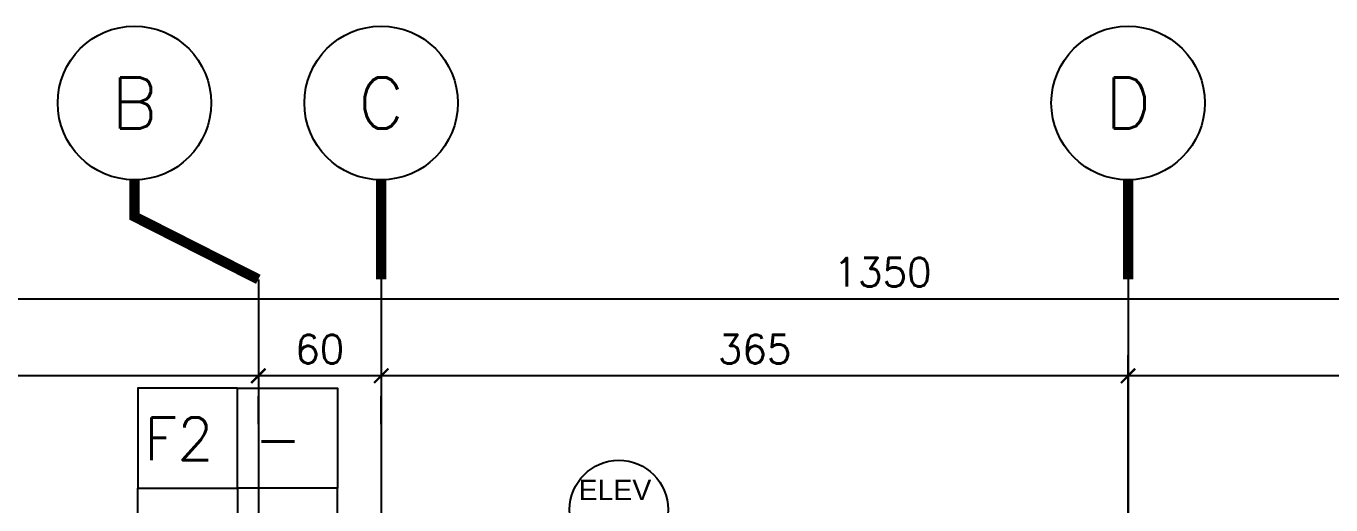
# Model space of a CAD drawing. Header units: centimetres. Extents: x -2093 to 438, y -64 to 4985.
# Drawn here: x -1511 to -873, y 2850 to 3084 of the extents above; entities that cross this region are included whole.
import ezdxf
from ezdxf.enums import TextEntityAlignment as Align
from ezdxf.xclip import XClip

# ---------------------------------------------------------------- set-up
doc = ezdxf.new("R2010")
doc.units = ezdxf.units.CM
doc.header["$LTSCALE"] = 100
doc.header["$MEASUREMENT"] = 0
doc.header["$XCLIPFRAME"] = 0
for name, pattern in [('GRID$0$GRID$0$XREF GRID$0$GRIDS$0$CENTER', [2, 1.25, -0.25, 0.25, -0.25]), ('GRID$0$GRIDS$0$CENTER', [2, 1.25, -0.25, 0.25, -0.25]), ('XREF CUTTING LINES$0$ACAD_ISO10W100', [18, 12, -3, 0, -3])]:
    doc.linetypes.add(name, pattern=pattern)
for name, color, linetype in [('$0$SCHEDUALE LINES-01', 2, 'Continuous'), ('A0-01 FLOOR PLANS$0$WALL-01', 7, 'Continuous'), ('A0-01 FLOOR PLANS$0$WINDOW', 1, 'Continuous'), ('DIM IN', 1, 'Continuous'), ('GRID$0$DIM IN', 1, 'Continuous'), ('GRID$0$GRID', 11, 'GRID$0$GRIDS$0$CENTER'), ('GRID$0$XREF GRID', 11, 'GRID$0$GRID$0$XREF GRID$0$GRIDS$0$CENTER'), ('TEXT', 3, 'Continuous'), ('XREF CUTTING LINES$0$ELEV', 2, 'XREF CUTTING LINES$0$ACAD_ISO10W100')]:
    doc.layers.add(name, color=color, linetype=linetype)
doc.styles.add('GRID$0$GRIDS$0$18', font='romans.shx', dxfattribs={"width": 0.85, "height": 15})
doc.styles.add('GRID$0$ROMANS', font='romans')
doc.styles.add('ROMANS', font='romans')
doc.styles.add('XREF CUTTING LINES$0$ART-PS-1', font='arial.ttf', dxfattribs={"height": 20})
doc.dimstyles.new('GRID$0$AS-17-100', dxfattribs={"dimtxt": 14, "dimasz": 7, "dimexe": 10, "dimexo": 25, "dimgap": 6, "dimtad": 1, "dimtoh": 1, "dimdec": 0, "dimdsep": 46, "dimtxsty": 'GRID$0$ROMANS', "dimblk1": 'GRID$0$_ARCHTICK', "dimblk2": 'GRID$0$_ARCHTICK', "dimsah": 1, "dimcen": 25, "dimdle": 10, "dimclrd": 1, "dimclre": 1, "dimclrt": 2, "dimadec": 0, "dimazin": 0, "dimtfac": 1, "dimtdec": 0, "dimtofl": 0, "dimtmove": 2, "dimatfit": 3, "dimldrblk": 'GRID$0$_ARCHTICK', "dimfxl": 1, "dimtolj": 1, "dimtzin": 0, "dimarcsym": 0})

# ---------------------------------------------------------------- blocks, each defined once
blk = doc.blocks.new('XREF CUTTING LINES')
at = {"layer": 'XREF CUTTING LINES$0$ELEV', "color": 2, "linetype": 'Continuous'}
blk.add_circle((-1221.31, 2847.95), 24.07, dxfattribs=at)
at = {"layer": 'XREF CUTTING LINES$0$ELEV', "style": 'XREF CUTTING LINES$0$ART-PS-1'}
blk.add_text('ELEV', height=9.954, dxfattribs=at).set_placement((-1223.24, 2857.58), align=Align.MIDDLE_CENTER)
blk = doc.blocks.new('GRID$0$_ARCHTICK')
at = {"color": 0, "linetype": 'ByBlock', "const_width": 0.15}
blk.add_lwpolyline([(-0.5, -0.5), (0.5, 0.5)], dxfattribs=at)
blk = doc.blocks.new('*D442')
at = {"layer": 'Defpoints', "color": 0, "transparency": 16777216}
for p in [(-972.5, 2930.59, 0), (-417.5, 2930.59, 0), (-972.5, 2913.26)]:
    blk.add_point(p, dxfattribs=at)
at = {"layer": 'GRID$0$DIM IN', "color": 1, "lineweight": -2, "transparency": 16777216}
for p, q in [((-407.5, 2913.26), (-982.5, 2913.26)), ((-972.5, 2905.59), (-972.5, 2903.26)), ((-417.5, 2905.59), (-417.5, 2903.26))]:
    blk.add_line(p, q, dxfattribs=at)
at = {"layer": 'GRID$0$DIM IN', "color": 1, "lineweight": -2, "transparency": 16777216, "xscale": 7, "yscale": 7, "zscale": 7, "rotation": 180}
blk.add_blockref('GRID$0$_ARCHTICK', (-972.5, 2913.26), dxfattribs=at)
at = {"layer": 'GRID$0$DIM IN', "color": 1, "lineweight": -2, "transparency": 16777216, "xscale": 7, "yscale": 7, "zscale": 7}
blk.add_blockref('GRID$0$_ARCHTICK', (-417.5, 2913.26), dxfattribs=at)
at = {"layer": 'GRID$0$DIM IN', "color": 2, "transparency": 16777216, "insert": (-695, 2926.26), "char_height": 14, "attachment_point": 5, "style": 'GRID$0$ROMANS'}
blk.add_mtext('\\A1;555', dxfattribs=at)
blk = doc.blocks.new('*D443')
at = {"layer": 'Defpoints', "color": 0, "transparency": 16777216}
for p in [(-1337.5, 2914.61), (-1337.5, 2913.26), (-972.5, 2790.24, 0)]:
    blk.add_point(p, dxfattribs=at)
at = {"layer": 'GRID$0$DIM IN', "color": 1, "lineweight": -2, "transparency": 16777216}
for p, q in [((-972.5, 2815.24), (-972.5, 2923.26)), ((-962.5, 2913.26), (-1347.5, 2913.26)), ((-1337.5, 2889.61), (-1337.5, 2903.26))]:
    blk.add_line(p, q, dxfattribs=at)
at = {"layer": 'GRID$0$DIM IN', "color": 1, "lineweight": -2, "transparency": 16777216, "xscale": 7, "yscale": 7, "zscale": 7, "rotation": 180}
blk.add_blockref('GRID$0$_ARCHTICK', (-1337.5, 2913.26), dxfattribs=at)
at = {"layer": 'GRID$0$DIM IN', "color": 1, "lineweight": -2, "transparency": 16777216, "xscale": 7, "yscale": 7, "zscale": 7}
blk.add_blockref('GRID$0$_ARCHTICK', (-972.5, 2913.26), dxfattribs=at)
at = {"layer": 'GRID$0$DIM IN', "color": 2, "transparency": 16777216, "insert": (-1155, 2926.26), "char_height": 14, "attachment_point": 5, "style": 'GRID$0$ROMANS'}
blk.add_mtext('\\A1;365', dxfattribs=at)
blk = doc.blocks.new('*D444')
at = {"layer": 'Defpoints', "color": 0, "transparency": 16777216}
for p in [(-1397.5, 2914.61, 0), (-1337.5, 2914.61), (-1397.5, 2913.26)]:
    blk.add_point(p, dxfattribs=at)
at = {"layer": 'GRID$0$DIM IN', "color": 1, "lineweight": -2, "transparency": 16777216}
for p, q in [((-1327.5, 2913.26), (-1407.5, 2913.26)), ((-1397.5, 2889.61), (-1397.5, 2903.26)), ((-1337.5, 2889.61), (-1337.5, 2903.26))]:
    blk.add_line(p, q, dxfattribs=at)
at = {"layer": 'GRID$0$DIM IN', "color": 1, "lineweight": -2, "transparency": 16777216, "xscale": 7, "yscale": 7, "zscale": 7, "rotation": 180}
blk.add_blockref('GRID$0$_ARCHTICK', (-1397.5, 2913.26), dxfattribs=at)
at = {"layer": 'GRID$0$DIM IN', "color": 1, "lineweight": -2, "transparency": 16777216, "xscale": 7, "yscale": 7, "zscale": 7}
blk.add_blockref('GRID$0$_ARCHTICK', (-1337.5, 2913.26), dxfattribs=at)
at = {"layer": 'GRID$0$DIM IN', "color": 2, "transparency": 16777216, "insert": (-1367.5, 2926.26), "char_height": 14, "attachment_point": 5, "style": 'GRID$0$ROMANS'}
blk.add_mtext('\\A1;60', dxfattribs=at)
blk = doc.blocks.new('*D445')
at = {"layer": 'Defpoints', "color": 0, "transparency": 16777216}
for p in [(-1767.5, 2960.33, 0), (-1397.5, 2950.81), (-1767.5, 2913.26)]:
    blk.add_point(p, dxfattribs=at)
at = {"layer": 'GRID$0$DIM IN', "color": 1, "lineweight": -2, "transparency": 16777216}
for p, q in [((-1767.5, 2935.33), (-1767.5, 2903.26)), ((-1397.5, 2925.81), (-1397.5, 2903.26)), ((-1387.5, 2913.26), (-1777.5, 2913.26))]:
    blk.add_line(p, q, dxfattribs=at)
at = {"layer": 'GRID$0$DIM IN', "color": 1, "lineweight": -2, "transparency": 16777216, "xscale": 7, "yscale": 7, "zscale": 7, "rotation": 180}
blk.add_blockref('GRID$0$_ARCHTICK', (-1767.5, 2913.26), dxfattribs=at)
at = {"layer": 'GRID$0$DIM IN', "color": 1, "lineweight": -2, "transparency": 16777216, "xscale": 7, "yscale": 7, "zscale": 7}
blk.add_blockref('GRID$0$_ARCHTICK', (-1397.5, 2913.26), dxfattribs=at)
at = {"layer": 'GRID$0$DIM IN', "color": 2, "transparency": 16777216, "insert": (-1582.5, 2926.26), "char_height": 14, "attachment_point": 5, "style": 'GRID$0$ROMANS'}
blk.add_mtext('\\A1;370', dxfattribs=at)
blk = doc.blocks.new('*D436')
at = {"layer": 'Defpoints', "color": 0, "transparency": 16777216}
for p in [(-1767.5, 2963.34, 0), (-417.5, 2963.34, 0), (-417.5, 2950.81)]:
    blk.add_point(p, dxfattribs=at)
at = {"layer": 'GRID$0$DIM IN', "color": 1, "lineweight": -2, "transparency": 16777216}
for p, q in [((-1777.5, 2950.81), (-407.5, 2950.81)), ((-1767.5, 2938.34), (-1767.5, 2940.81)), ((-417.5, 2938.34), (-417.5, 2940.81))]:
    blk.add_line(p, q, dxfattribs=at)
at = {"layer": 'GRID$0$DIM IN', "color": 1, "lineweight": -2, "transparency": 16777216, "xscale": 7, "yscale": 7, "zscale": 7, "rotation": 180}
blk.add_blockref('GRID$0$_ARCHTICK', (-1767.5, 2950.81), dxfattribs=at)
at = {"layer": 'GRID$0$DIM IN', "color": 1, "lineweight": -2, "transparency": 16777216, "xscale": 7, "yscale": 7, "zscale": 7}
blk.add_blockref('GRID$0$_ARCHTICK', (-417.5, 2950.81), dxfattribs=at)
at = {"layer": 'GRID$0$DIM IN', "color": 2, "transparency": 16777216, "insert": (-1092.5, 2963.81), "char_height": 14, "attachment_point": 5, "style": 'GRID$0$ROMANS'}
blk.add_mtext('\\A1;1350', dxfattribs=at)
blk = doc.blocks.new('GRID')
at = {"layer": 'GRID$0$XREF GRID'}
for p, q in [((-1397.5, 2960.33, 0), (-1397.5, 522.76, 0)), ((-1337.5, 2960.33), (-1337.5, 522.76, 0)), ((-972.5, 2960.33, 0), (-972.5, 522.76))]:
    blk.add_line(p, q, dxfattribs=at)
at = {"layer": 'GRID$0$XREF GRID', "color": 3, "linetype": 'Continuous', "const_width": 5, "elevation": 0}
for points in [[(-1458.04, 3008.88), (-1458.04, 2990.97), (-1397.5, 2960.33)], [(-972.5, 3008.88), (-972.5, 2960.33)]]:
    blk.add_lwpolyline(points, dxfattribs=at)
at = {"layer": 'GRID$0$XREF GRID', "color": 3, "linetype": 'Continuous', "const_width": 5}
blk.add_lwpolyline([(-1337.5, 3008.88), (-1337.5, 2960.33)], dxfattribs=at)
at = {"layer": 'GRID$0$XREF GRID', "color": 3, "linetype": 'Continuous'}
for centre in [(-1458.04, 3046.38, 0), (-1337.5, 3046.38), (-972.5, 3046.38, 0)]:
    blk.add_circle(centre, 37.5, dxfattribs=at)
at = {"layer": 'GRID$0$GRID', "color": 4, "linetype": 'Continuous', "style": 'GRID$0$GRIDS$0$18'}
for s, p in [('B', (-1458.04, 3046.38, 0)), ('C', (-1337.5, 3046.38)), ('D', (-972.5, 3046.38, 0))]:
    blk.add_text(s, height=25, dxfattribs=at).set_placement(p, align=Align.MIDDLE)
at = {"layer": 'GRID$0$DIM IN'}
for base, p1, p2, picture, middle in [((-417.5, 2950.81), (-1767.5, 2963.34, 0), (-417.5, 2963.34, 0), '*D436', (-1092.5, 2963.81)), ((-1767.5, 2913.26), (-1397.5, 2950.81), (-1767.5, 2960.33, 0), '*D445', (-1582.5, 2926.26)), ((-1397.5, 2913.26), (-1337.5, 2914.61), (-1397.5, 2914.61, 0), '*D444', (-1367.5, 2926.26)), ((-1337.5, 2913.26), (-972.5, 2790.24, 0), (-1337.5, 2914.61), '*D443', (-1155, 2926.26)), ((-972.5, 2913.26), (-417.5, 2930.59, 0), (-972.5, 2930.59, 0), '*D442', (-695, 2926.26))]:
    dim = blk.add_linear_dim(base=base, p1=p1, p2=p2, dimstyle='GRID$0$AS-17-100', dxfattribs=at)
    dim.commit()
    dim.dimension.update_dxf_attribs({"geometry": picture, "text_midpoint": middle})
blk = doc.blocks.new('A0-01 FLOOR PLANS')
at = {"layer": 'A0-01 FLOOR PLANS$0$WALL-01'}
blk.add_blockref('GRID', (0, 0), dxfattribs=at)
at = {"layer": 'A0-01 FLOOR PLANS$0$WINDOW'}
blk.add_blockref('XREF CUTTING LINES', (0, 0), dxfattribs=at)

msp = doc.modelspace()

# ---------------------------------------------------------------- linework, layer by layer
at = {"layer": '$0$SCHEDUALE LINES-01', "elevation": 0}
for points in [[(-1407.66, 2907.23), (-1456.42, 2907.23), (-1456.42, 2858.47), (-1407.66, 2858.47)], [(-1407.66, 2907.23), (-1358.9, 2907.23), (-1358.9, 2858.47), (-1407.66, 2858.47)], [(-1407.66, 2809.72), (-1456.42, 2809.72), (-1456.42, 2858.47), (-1407.66, 2858.47)], [(-1407.66, 2809.72), (-1358.9, 2809.72), (-1358.9, 2858.47), (-1407.66, 2858.47)]]:
    msp.add_lwpolyline(points, close=True, dxfattribs=at)

# ---------------------------------------------------------------- block references
at = {"layer": 'DIM IN'}
ref = msp.add_blockref('A0-01 FLOOR PLANS', (0, 0), dxfattribs=at)
XClip(ref).set_block_clipping_path([(-2776.1374472706, -63.5198747971), (-25.2799057033, 3544.9387921137)])

# ---------------------------------------------------------------- texts
at = {"layer": 'TEXT', "style": 'ROMANS'}
for s, p in [('F2', (-1453.28, 2872.13, 0)), ('-', (-1399.53, 2872.32, 0))]:
    msp.add_text(s, height=20.8, dxfattribs=at).set_placement(p)

doc.saveas('drawing.dxf')
